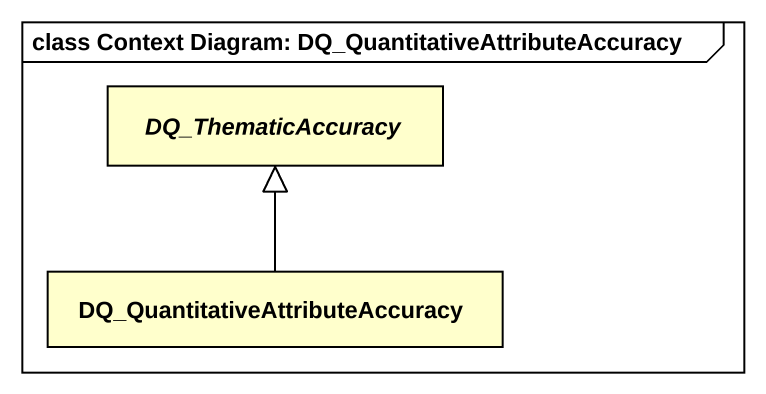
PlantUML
@startuml
mainframe class Context Diagram: DQ_QuantitativeAttributeAccuracy
hide circle
hide empty members
abstract class DQ_ThematicAccuracy
class "DQ_QuantitativeAttributeAccuracy" as DQ_QuantitativeAttributeAccu
DQ_QuantitativeAttributeAccu -up-|> DQ_ThematicAccuracy
@enduml
